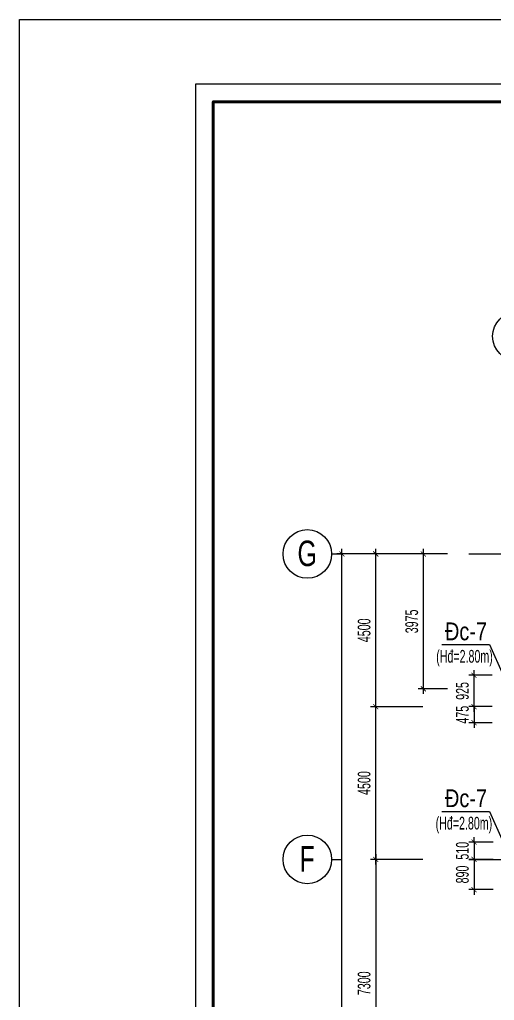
# Model space of a CAD drawing. Extents: x 1719887 to 1865417, y -150890 to 59748.
# Drawn here: x 1719887 to 1733886, y -77002 to -48102 of the extents above; entities that cross this region are included whole.
import ezdxf
from ezdxf.enums import TextEntityAlignment as Align

# ---------------------------------------------------------------- set-up
doc = ezdxf.new("R2010")
doc.units = 0
doc.header["$LTSCALE"] = 1000
doc.header["$MEASUREMENT"] = 0
doc.header["$PDMODE"] = 3
doc.linetypes.add('CENTER2', pattern=[1.125, 0.75, -0.125, 0.125, -0.125])
doc.layers.get('0').update_dxf_attribs({"linetype": 'CONTINUOUS'})
doc.layers.get('Defpoints').update_dxf_attribs({"linetype": 'CONTINUOUS'})
for name, color, linetype in [('CDC-KHUNGTEN', 7, 'CONTINUOUS'), ('CDC.01.AXIS', 160, 'CENTER2'), ('CDC.02.DIM', 1, 'CONTINUOUS'), ('CDC.03.BORDER', 3, 'CONTINUOUS'), ('CDC.06.TEXT', 2, 'CONTINUOUS'), ('CDC.10.HATCH', 9, 'CONTINUOUS'), ('CDC.11.NOTE', 8, 'CONTINUOUS'), ('KCS_CHI', 1, 'CONTINUOUS')]:
    doc.layers.add(name, color=color, linetype=linetype)
doc.styles.add('ARIAL', font='arial.ttf', dxfattribs={"width": 0.6})
doc.dimstyles.new('D150', dxfattribs={"dimscale": 150, "dimtxt": 2.5, "dimasz": 1, "dimexe": 1, "dimexo": 0, "dimgap": 1, "dimtad": 1, "dimdec": 0, "dimdsep": 46, "dimtxsty": 'ARIAL', "dimblk": 'ARCHTICK', "dimcen": 1, "dimdle": 1, "dimclrd": 1, "dimclre": 1, "dimclrt": 2, "dimadec": 0, "dimazin": 0, "dimtfac": 0.00072, "dimtdec": 0, "dimtix": 1, "dimtmove": 2, "dimatfit": 3, "dimldrblk": 'ARCHTICK', "dimfxl": 1, "dimtolj": 1, "dimlwd": -1, "dimlwe": -1, "dimarcsym": 0})

# ---------------------------------------------------------------- blocks, each defined once
blk = doc.blocks.new('_ARCHTICK')
at = {"color": 0, "linetype": 'ByBlock', "const_width": 0.15}
blk.add_lwpolyline([(-0.5, -0.5), (0.5, 0.5)], dxfattribs=at)
blk = doc.blocks.new('*D14')
at = {"layer": 'CDC.02.DIM', "color": 1, "transparency": 16777216}
for p, q in [((1730388, -72698), (1730388, -80298)), ((1731781, -72848), (1730238, -72848)), ((1731781, -80148), (1730238, -80148))]:
    blk.add_line(p, q, dxfattribs=at)
at = {"layer": 'Defpoints', "color": 0, "transparency": 16777216}
for p in [(1731781, -72848), (1730388, -80148), (1731781, -80148)]:
    blk.add_point(p, dxfattribs=at)
at = {"layer": 'CDC.02.DIM', "color": 1, "transparency": 16777216, "xscale": 150, "yscale": 150, "zscale": 150}
for p, rotation in [((1730388, -72848), 90), ((1730388, -80148), 270)]:
    blk.add_blockref('_ARCHTICK', p, dxfattribs=dict(at, rotation=rotation))
at = {"layer": 'CDC.02.DIM', "color": 2, "transparency": 16777216, "insert": (1730046, -76498), "char_height": 375, "attachment_point": 5, "rotation": 90, "style": 'ARIAL'}
blk.add_mtext('\\A1;7300', dxfattribs=at)
blk = doc.blocks.new('*D20')
at = {"layer": 'CDC.02.DIM', "color": 1, "transparency": 16777216}
for p, q in [((1731781, -63847), (1729238, -63847)), ((1729388, -119288), (1729388, -63697)), ((1731781, -119138), (1729238, -119138))]:
    blk.add_line(p, q, dxfattribs=at)
at = {"layer": 'Defpoints', "color": 0, "transparency": 16777216}
for p in [(1729388, -63847), (1731781, -63847), (1731781, -119138)]:
    blk.add_point(p, dxfattribs=at)
at = {"layer": 'CDC.02.DIM', "color": 1, "transparency": 16777216, "xscale": 150, "yscale": 150, "zscale": 150}
for p, rotation in [((1729388, -63847), 90), ((1729388, -119138), 270)]:
    blk.add_blockref('_ARCHTICK', p, dxfattribs=dict(at, rotation=rotation))
at = {"layer": 'CDC.02.DIM', "color": 2, "transparency": 16777216, "insert": (1729046, -91493), "char_height": 375, "attachment_point": 5, "rotation": 90, "style": 'ARIAL'}
blk.add_mtext('\\A1;55290', dxfattribs=at)
blk = doc.blocks.new('*D1')
at = {"layer": 'CDC.02.DIM', "color": 1, "transparency": 16777216}
for p, q in [((1730388, -72998), (1730388, -68198)), ((1731781, -68348), (1730238, -68348)), ((1731781, -72848), (1730238, -72848))]:
    blk.add_line(p, q, dxfattribs=at)
at = {"layer": 'Defpoints', "color": 0, "transparency": 16777216}
for p in [(1730388, -68348), (1731781, -68348), (1731781, -72848)]:
    blk.add_point(p, dxfattribs=at)
at = {"layer": 'CDC.02.DIM', "color": 1, "transparency": 16777216, "xscale": 150, "yscale": 150, "zscale": 150}
for p, rotation in [((1730388, -68348), 90), ((1730388, -72848), 270)]:
    blk.add_blockref('_ARCHTICK', p, dxfattribs=dict(at, rotation=rotation))
at = {"layer": 'CDC.02.DIM', "color": 2, "transparency": 16777216, "insert": (1730046, -70598), "char_height": 375, "attachment_point": 5, "rotation": 90, "style": 'ARIAL'}
blk.add_mtext('\\A1;4500', dxfattribs=at)
blk = doc.blocks.new('*D2')
at = {"layer": 'CDC.02.DIM', "color": 1, "transparency": 16777216}
for p, q in [((1731781, -63847), (1730238, -63847)), ((1730388, -68498), (1730388, -63697)), ((1731781, -68348), (1730238, -68348))]:
    blk.add_line(p, q, dxfattribs=at)
at = {"layer": 'Defpoints', "color": 0, "transparency": 16777216}
for p in [(1730388, -63847), (1731781, -63847), (1731781, -68348)]:
    blk.add_point(p, dxfattribs=at)
at = {"layer": 'CDC.02.DIM', "color": 1, "transparency": 16777216, "xscale": 150, "yscale": 150, "zscale": 150}
for p, rotation in [((1730388, -63847), 90), ((1730388, -68348), 270)]:
    blk.add_blockref('_ARCHTICK', p, dxfattribs=dict(at, rotation=rotation))
at = {"layer": 'CDC.02.DIM', "color": 2, "transparency": 16777216, "insert": (1730046, -66097), "char_height": 375, "attachment_point": 5, "rotation": 90, "style": 'ARIAL'}
blk.add_mtext('\\A1;4500', dxfattribs=at)
blk = doc.blocks.new('MONG')
at = {"layer": 'CDC.01.AXIS', "ltscale": 2}
for p, q in [((1733131, -63847), (1840145, -63847)), ((1733131, -72848), (1840145, -72848))]:
    blk.add_line(p, q, dxfattribs=at)
blk = doc.blocks.new('*D368')
at = {"layer": 'CDC.02.DIM', "color": 1, "transparency": 16777216}
for p, q in [((1733285, -72338), (1733285, -72188)), ((1733850, -72338), (1733135, -72338)), ((1733285, -72338), (1733285, -72848)), ((1733850, -72848), (1733135, -72848)), ((1733285, -72848), (1733285, -72998))]:
    blk.add_line(p, q, dxfattribs=at)
at = {"layer": 'Defpoints', "color": 0, "transparency": 16777216}
for p in [(1733850, -72338), (1733285, -72848), (1733850, -72848)]:
    blk.add_point(p, dxfattribs=at)
at = {"layer": 'CDC.02.DIM', "color": 1, "transparency": 16777216, "xscale": 150, "yscale": 150, "zscale": 150}
for p, rotation in [((1733285, -72338), 270), ((1733285, -72848), 90)]:
    blk.add_blockref('_ARCHTICK', p, dxfattribs=dict(at, rotation=rotation))
at = {"layer": 'CDC.02.DIM', "color": 2, "transparency": 16777216, "insert": (1732944, -72593), "char_height": 375, "attachment_point": 5, "rotation": 90, "style": 'ARIAL'}
blk.add_mtext('\\A1;510', dxfattribs=at)
blk = doc.blocks.new('*D369')
at = {"layer": 'CDC.02.DIM', "color": 1, "transparency": 16777216}
for p, q in [((1733285, -72698), (1733285, -73888)), ((1733850, -72848), (1733135, -72848)), ((1733850, -73738), (1733135, -73738))]:
    blk.add_line(p, q, dxfattribs=at)
at = {"layer": 'Defpoints', "color": 0, "transparency": 16777216}
for p in [(1733850, -72848), (1733285, -73738), (1733850, -73738)]:
    blk.add_point(p, dxfattribs=at)
at = {"layer": 'CDC.02.DIM', "color": 1, "transparency": 16777216, "xscale": 150, "yscale": 150, "zscale": 150}
for p, rotation in [((1733285, -72848), 90), ((1733285, -73738), 270)]:
    blk.add_blockref('_ARCHTICK', p, dxfattribs=dict(at, rotation=rotation))
at = {"layer": 'CDC.02.DIM', "color": 2, "transparency": 16777216, "insert": (1732944, -73293), "char_height": 375, "attachment_point": 5, "rotation": 90, "style": 'ARIAL'}
blk.add_mtext('\\A1;890', dxfattribs=at)
blk = doc.blocks.new('*D380')
at = {"layer": 'CDC.02.DIM', "color": 1, "transparency": 16777216}
for p, q in [((1733285, -68497), (1733285, -67271)), ((1733816, -67421), (1733135, -67421)), ((1733816, -68347), (1733135, -68347))]:
    blk.add_line(p, q, dxfattribs=at)
at = {"layer": 'Defpoints', "color": 0, "transparency": 16777216}
for p in [(1733285, -67421), (1733816, -67421), (1733816, -68347)]:
    blk.add_point(p, dxfattribs=at)
at = {"layer": 'CDC.02.DIM', "color": 1, "transparency": 16777216, "xscale": 150, "yscale": 150, "zscale": 150}
for p, rotation in [((1733285, -67421), 90), ((1733285, -68347), 270)]:
    blk.add_blockref('_ARCHTICK', p, dxfattribs=dict(at, rotation=rotation))
at = {"layer": 'CDC.02.DIM', "color": 2, "transparency": 16777216, "insert": (1732944, -67884), "char_height": 375, "attachment_point": 5, "rotation": 90, "style": 'ARIAL'}
blk.add_mtext('\\A1;925', dxfattribs=at)
blk = doc.blocks.new('*D1029')
at = {"layer": 'CDC.03.BORDER', "color": 1, "transparency": 16777216}
for p, q in [((1733285, -68347), (1733285, -68197)), ((1733816, -68347), (1733135, -68347)), ((1733285, -68347), (1733285, -68821)), ((1733816, -68821), (1733135, -68821)), ((1733285, -68821), (1733285, -68971))]:
    blk.add_line(p, q, dxfattribs=at)
at = {"layer": 'Defpoints', "color": 0, "transparency": 16777216}
for p in [(1733816, -68347), (1733285, -68821), (1733816, -68821)]:
    blk.add_point(p, dxfattribs=at)
at = {"layer": 'CDC.03.BORDER', "color": 1, "transparency": 16777216, "xscale": 150, "yscale": 150, "zscale": 150}
for p, rotation in [((1733285, -68347), 270), ((1733285, -68821), 90)]:
    blk.add_blockref('_ARCHTICK', p, dxfattribs=dict(at, rotation=rotation))
at = {"layer": 'CDC.03.BORDER', "color": 2, "transparency": 16777216, "insert": (1732945, -68584), "char_height": 375, "attachment_point": 5, "rotation": 90, "style": 'ARIAL'}
blk.add_mtext('\\A1;475', dxfattribs=at)
blk = doc.blocks.new('*D1073')
at = {"layer": 'CDC.02.DIM', "color": 1, "transparency": 16777216}
for p, q in [((1732507, -63847), (1731642, -63847)), ((1731792, -67972), (1731792, -63697)), ((1732507, -67822), (1731642, -67822))]:
    blk.add_line(p, q, dxfattribs=at)
at = {"layer": 'Defpoints', "color": 0, "transparency": 16777216}
for p in [(1731792, -63847), (1732507, -63847), (1732507, -67822)]:
    blk.add_point(p, dxfattribs=at)
at = {"layer": 'CDC.02.DIM', "color": 1, "transparency": 16777216, "xscale": 150, "yscale": 150, "zscale": 150}
for p, rotation in [((1731792, -63847), 90), ((1731792, -67822), 270)]:
    blk.add_blockref('_ARCHTICK', p, dxfattribs=dict(at, rotation=rotation))
at = {"layer": 'CDC.02.DIM', "color": 2, "transparency": 16777216, "insert": (1731450, -65835), "char_height": 375, "attachment_point": 5, "rotation": 90, "style": 'ARIAL'}
blk.add_mtext('\\A1;3975', dxfattribs=at)
blk = doc.blocks.new('KHUNG TEN')
at = {"layer": 'CDC-KHUNGTEN', "color": 8}
blk.add_lwpolyline([(75096, 1100), (83000, 1100), (83000, 58300), (3000, 58300), (3000, 1100), (75096, 1100)], dxfattribs=at)
at = {"layer": 'CDC-KHUNGTEN', "color": 255, "lineweight": 60}
blk.add_lwpolyline([(74900, 1400), (74900, 58000), (3300, 58000), (3300, 1400), (74900, 1400)], close=True, dxfattribs=at)
at = {"layer": 'Defpoints', "color": 1, "ltscale": 0.2}
blk.add_lwpolyline([(0, 0), (0, 59400), (84100, 59400), (84100, 0), (0, 0)], close=True, dxfattribs=at)

msp = doc.modelspace()

# ---------------------------------------------------------------- linework, layer by layer
at = {"layer": 'CDC.11.NOTE'}
for points in [[(1732333.7, -66518.4), (1733738.4, -66518.4), (1734148.7, -67421.2)], [(1732333.3, -71435), (1733738, -71435), (1734148.3, -72337.8)]]:
    msp.add_lwpolyline(points, dxfattribs=at)
at = {"layer": 'KCS_CHI'}
for p, q in [((1729085.9, -63847.3), (1729387.8, -63847.3)), ((1729085.9, -72847.7), (1729387.8, -72847.7))]:
    msp.add_line(p, q, dxfattribs=at)
for centre in [(1734549.7, -57433.1), (1728370, -63847.3), (1728370, -72847.7)]:
    msp.add_circle(centre, 715.9, dxfattribs=at)

# ---------------------------------------------------------------- block references
at = {"layer": 'CDC.06.TEXT', "xscale": 1.730439951605972, "yscale": 1.730439951605972, "zscale": 1.730439951605972}
msp.add_blockref('KHUNG TEN', (1719886.7, -150889.9), dxfattribs=at)
at = {"layer": 'CDC.10.HATCH'}
msp.add_blockref('MONG', (0, 0), dxfattribs=at)

# ---------------------------------------------------------------- texts
at = {"layer": 'CDC.06.TEXT', "style": 'ARIAL'}
for s, height, width, p in [('Đc-7', 525, 0.8, (1733049.3, -66128.3)), ('(Hđ=2.80m)', 375, 0.6, (1733005.1, -66863.1)), ('Đc-7', 525, 0.8, (1733048.9, -71044.9)), ('(Hđ=2.80m)', 375, 0.6, (1732987.8, -71779.8))]:
    msp.add_text(s, height=height, dxfattribs=dict(at, width=width)).set_placement(p, align=Align.MIDDLE_CENTER)
at = {"layer": 'CDC.06.TEXT', "char_height": 750, "width": 696.96, "attachment_point": 2, "line_spacing_factor": 0.938532}
for s, insert in [('{\\fArial|b0|i0|c0|p34;\\W0.7;G}', (1728365.4, -63454.8)), ('{\\fArial|b0|i0|c0|p34;\\W0.7;F}', (1728365.4, -72455.1))]:
    msp.add_mtext(s, dxfattribs=dict(at, insert=insert))

# ---------------------------------------------------------------- dimensions: what is measured, and where the dimension line sits
at = {"layer": 'CDC.02.DIM'}
for base, p1, p2, picture, middle in [((1729387.8, -63847.3), (1731781, -119137.7), (1731781, -63847.3), '*D20', (1729046.3, -91492.5)), ((1730387.6, -63847.3), (1731781, -68347.5), (1731781, -63847.3), '*D2', (1730046.1, -66097.4)), ((1731791.5, -63847.3), (1732506.8, -67822.2), (1732506.8, -63847.3), '*D1073', (1731449.9, -65834.8)), ((1733285.2, -67421.2), (1733815.7, -68346.5), (1733815.7, -67421.2), '*D380', (1732943.8, -67883.9)), ((1730387.6, -68347.5), (1731781, -72847.7), (1731781, -68347.5), '*D1', (1730046.1, -70597.6)), ((1733285.2, -72847.7), (1733849.9, -72337.8), (1733849.9, -72847.7), '*D368', (1732943.8, -72592.8)), ((1730387.6, -80147.7), (1731781, -72847.7), (1731781, -80147.7), '*D14', (1730046, -76497.7)), ((1733285.2, -73737.8), (1733849.9, -72847.7), (1733849.9, -73737.8), '*D369', (1732943.8, -73292.8))]:
    dim = msp.add_linear_dim(base=base, p1=p1, p2=p2, angle=90, dimstyle='D150', dxfattribs=at)
    dim.commit()
    dim.dimension.update_dxf_attribs({"geometry": picture, "text_midpoint": middle})
at = {"layer": 'CDC.03.BORDER'}
dim = msp.add_linear_dim(base=(1733285.2, -68821.2), p1=(1733815.7, -68346.5), p2=(1733815.7, -68821.2), angle=90, dimstyle='D150', dxfattribs=at)
dim.commit()
dim.dimension.update_dxf_attribs({"geometry": '*D1029', "text_midpoint": (1732944.5, -68583.9)})

doc.saveas('drawing.dxf')
